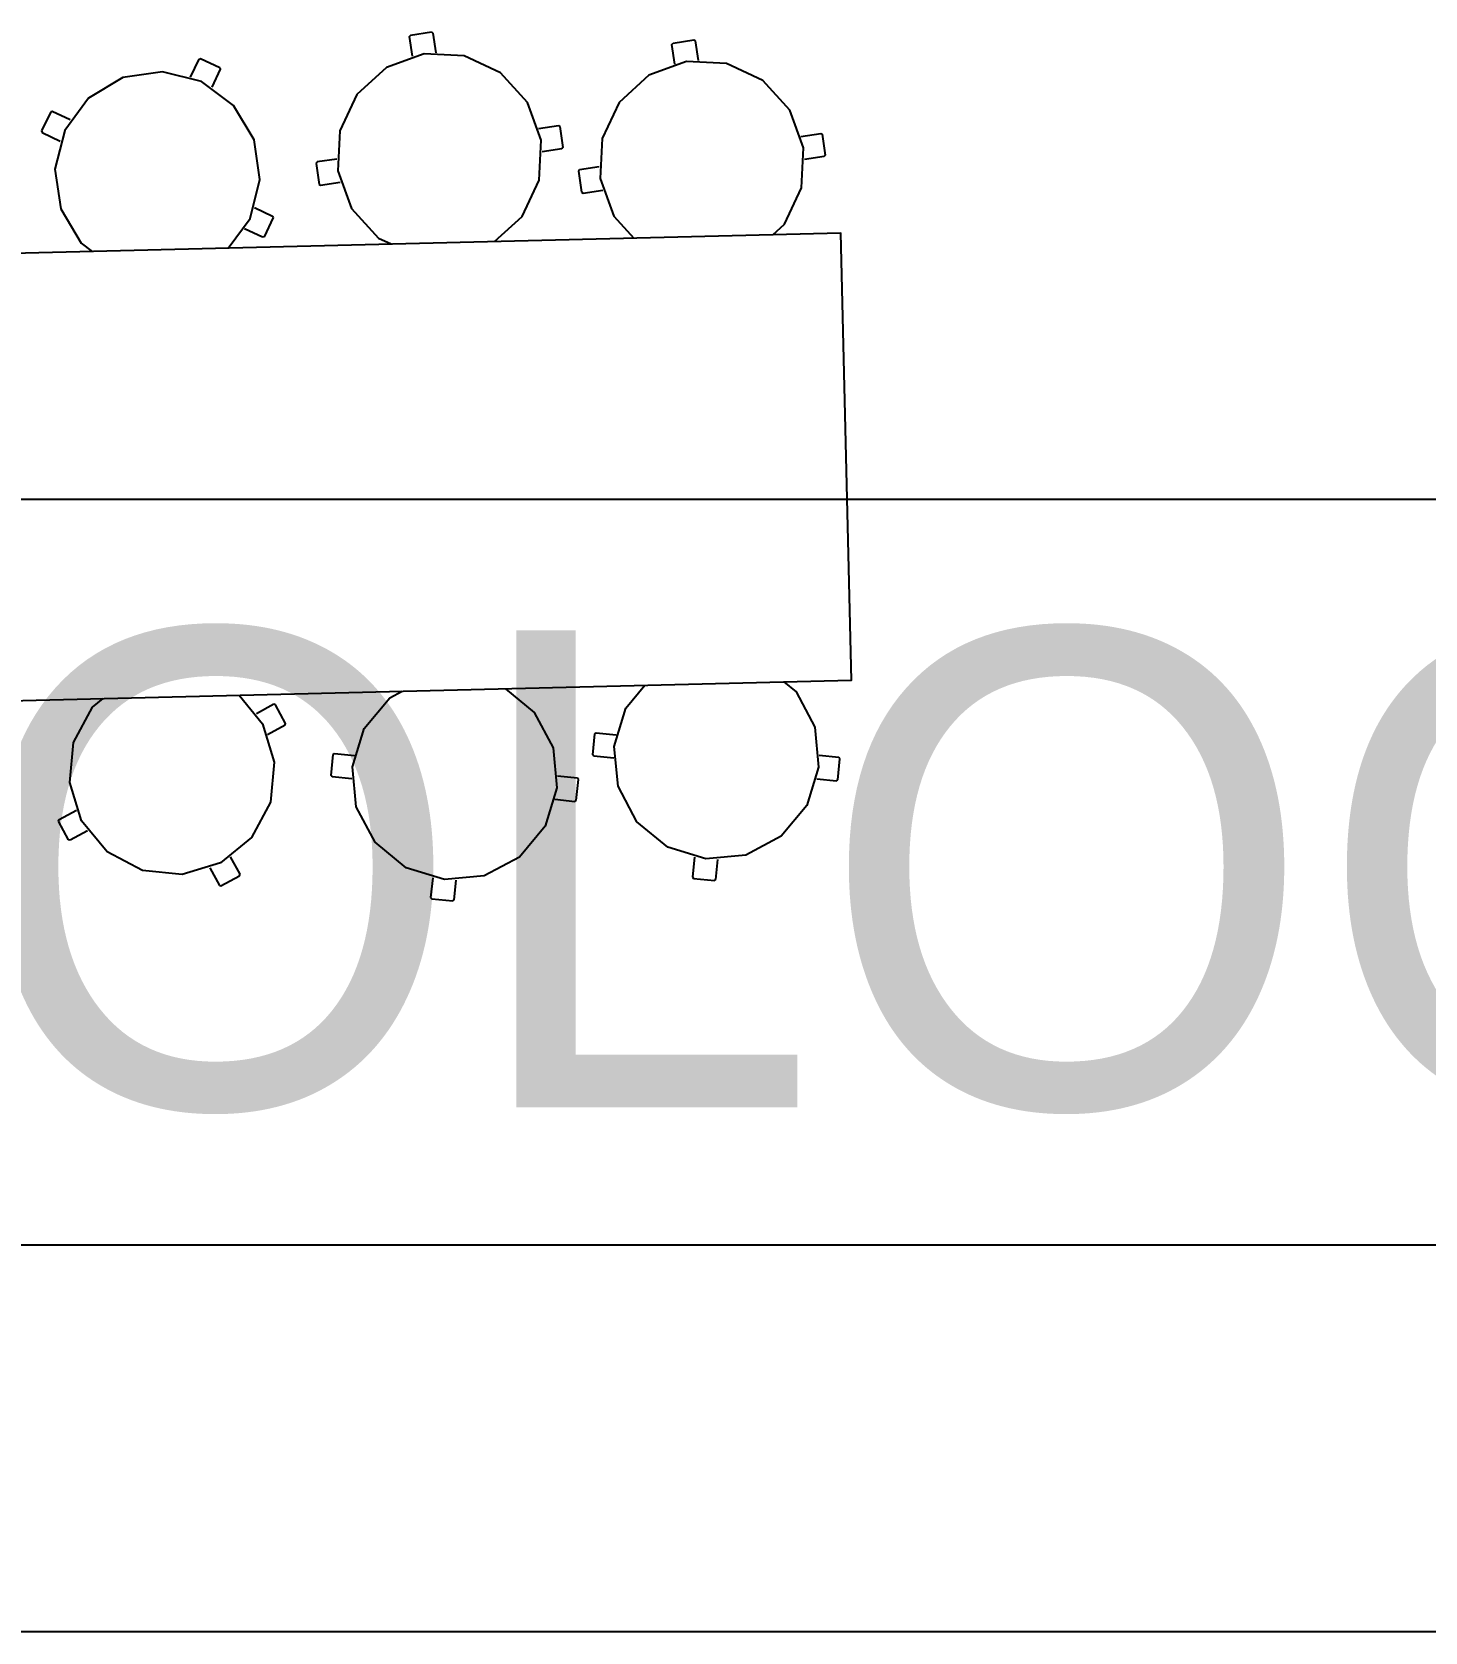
# Model space of a CAD drawing. Header units: metres. Extents: x 2.5 to 42.6, y 0.9 to 31.9.
# Drawn here: x 35.448 to 36.383, y 10.89 to 11.964 of the extents above; entities that cross this region are included whole.
import ezdxf

# ---------------------------------------------------------------- set-up
doc = ezdxf.new("R2010")
doc.units = ezdxf.units.M
for name, color, linetype in [('ARREDI', 9, 'Continuous'), ('PARETI_STRUTTURE', 7, 'Continuous'), ('WAYFINDING_RIQUADRI', 7, 'Continuous'), ('WAYFINDING_TESTI', 7, 'Continuous')]:
    doc.layers.add(name, color=color, linetype=linetype)

msp = doc.modelspace()

# ---------------------------------------------------------------- linework, layer by layer
at = {"layer": 'ARREDI'}
for points in [[(35.7015, 11.9606), (35.7022, 11.9615)], [(35.7035, 11.9473), (35.7015, 11.9606)], [(35.7021, 11.9615), (35.7162, 11.9636)], [(35.7162, 11.9636), (35.7171, 11.9629)], [(35.7171, 11.9629), (35.7191, 11.9497)], [(35.8775, 11.9553), (35.8782, 11.9562)], [(35.8782, 11.9562), (35.8922, 11.9584)], [(35.8922, 11.9584), (35.8931, 11.9577)], [(35.8931, 11.9577), (35.8951, 11.9444)], [(35.5545, 11.9333), (35.5603, 11.9454)], [(35.5603, 11.9454), (35.5614, 11.9458)], [(35.5613, 11.9458), (35.5742, 11.9397)], [(35.7112, 11.9489), (35.6859, 11.9398), (35.6661, 11.9217), (35.6546, 11.8973), (35.6534, 11.8705), (35.6625, 11.8452), (35.6806, 11.8253), (35.6891, 11.8214)], [(35.7585, 11.823), (35.777, 11.8399), (35.7884, 11.8642), (35.7897, 11.8911), (35.7805, 11.9164), (35.7624, 11.9363), (35.7381, 11.9477), (35.7112, 11.9489)], [(35.8795, 11.9421), (35.8775, 11.9553)], [(35.5618, 11.9303), (35.5358, 11.9369), (35.5092, 11.933), (35.4861, 11.9192), (35.4701, 11.8976), (35.4635, 11.8716), (35.4674, 11.845), (35.4812, 11.8219), (35.4885, 11.8164)], [(35.5745, 11.9387), (35.5688, 11.9266)], [(35.5742, 11.9397), (35.5745, 11.9387)], [(35.8872, 11.9437), (35.8619, 11.9346), (35.8421, 11.9164), (35.8306, 11.8921), (35.8294, 11.8653), (35.8385, 11.84), (35.8519, 11.8253)], [(35.9452, 11.8276), (35.953, 11.8347), (35.9644, 11.859), (35.9657, 11.8859), (35.9565, 11.9112), (35.9384, 11.931), (35.9141, 11.9425), (35.8872, 11.9437)], [(35.5798, 11.8187), (35.5945, 11.8385), (35.6011, 11.8646), (35.5972, 11.8912), (35.5834, 11.9143), (35.5619, 11.9303)], [(35.4607, 11.91), (35.4546, 11.8972)], [(35.4617, 11.9103), (35.4607, 11.91)], [(35.4738, 11.9046), (35.4617, 11.9103)], [(35.4546, 11.8972), (35.455, 11.8961)], [(35.455, 11.8961), (35.4671, 11.8904)], [(35.788, 11.8988), (35.8013, 11.9008)], [(35.8013, 11.9008), (35.8022, 11.9002)], [(35.8022, 11.9002), (35.8043, 11.8862)], [(35.964, 11.8936), (35.9773, 11.8956)], [(35.9773, 11.8956), (35.9782, 11.8949)], [(35.9782, 11.895), (35.9803, 11.8809)], [(35.8036, 11.8853), (35.7904, 11.8833)], [(35.8043, 11.8862), (35.8036, 11.8853)], [(35.9803, 11.8809), (35.9796, 11.88)], [(35.6394, 11.8763), (35.6387, 11.8754)], [(35.6387, 11.8755), (35.6409, 11.8614)], [(35.6527, 11.8784), (35.6394, 11.8764)], [(35.8154, 11.8711), (35.8147, 11.8702)], [(35.8147, 11.8702), (35.8169, 11.8562)], [(35.8287, 11.8731), (35.8154, 11.8711)], [(35.9796, 11.88), (35.9664, 11.878)], [(35.6409, 11.8614), (35.6418, 11.8608)], [(35.6418, 11.8608), (35.655, 11.8628)], [(35.8169, 11.8562), (35.8178, 11.8555)], [(35.8178, 11.8555), (35.831, 11.8575)], [(35.5975, 11.8459), (35.6096, 11.8401)], [(35.61, 11.8391), (35.6039, 11.8263)], [(35.6096, 11.8401), (35.61, 11.8391)], [(35.6029, 11.8259), (35.5908, 11.8316)], [(35.6039, 11.8263), (35.6029, 11.8259)], [(35.9526, 11.5277), (35.9607, 11.521), (35.9733, 11.4973), (35.9758, 11.4705), (35.9679, 11.4448), (35.9508, 11.4241), (35.9271, 11.4115), (35.9003, 11.4089)], [(35.5747, 11.4063), (35.549, 11.3985), (35.5222, 11.4011), (35.4985, 11.4137), (35.4814, 11.4345), (35.4736, 11.4602), (35.4761, 11.487), (35.4888, 11.5107), (35.4959, 11.5165)], [(35.5871, 11.5187), (35.6028, 11.4996), (35.6107, 11.4739), (35.6081, 11.4471), (35.5954, 11.4234), (35.5747, 11.4063)], [(35.7248, 11.3951), (35.6991, 11.403), (35.6783, 11.4201), (35.6657, 11.4438), (35.6632, 11.4706), (35.6711, 11.4963), (35.6882, 11.517), (35.6965, 11.5214)], [(35.7658, 11.5231), (35.7851, 11.5072), (35.7977, 11.4834), (35.8003, 11.4567), (35.7924, 11.431), (35.7753, 11.4102), (35.7515, 11.3976), (35.7248, 11.3951)], [(35.9003, 11.4089), (35.8746, 11.4168), (35.8539, 11.4339), (35.8413, 11.4577), (35.8387, 11.4844), (35.8466, 11.5101), (35.8592, 11.5254)], [(35.6105, 11.5127), (35.5987, 11.5063)], [(35.6116, 11.5123), (35.6105, 11.5127)], [(35.6183, 11.4998), (35.6116, 11.5123)], [(35.6062, 11.4924), (35.618, 11.4988)], [(35.618, 11.4988), (35.6183, 11.4999)], [(35.8243, 11.4787), (35.8258, 11.4928)], [(35.8258, 11.4928), (35.8266, 11.4936)], [(35.8266, 11.4935), (35.84, 11.4922)], [(35.6488, 11.4649), (35.6502, 11.479)], [(35.6502, 11.479), (35.6511, 11.4797)], [(35.6511, 11.4797), (35.6644, 11.4784)], [(35.825, 11.4779), (35.8243, 11.4787)], [(35.8384, 11.4765), (35.825, 11.4779)], [(35.9895, 11.477), (35.9762, 11.4784)], [(35.9888, 11.462), (35.9902, 11.4761)], [(35.9902, 11.4761), (35.9895, 11.477)], [(35.6495, 11.464), (35.6488, 11.4649)], [(35.6628, 11.4627), (35.6495, 11.464)], [(35.814, 11.4632), (35.8006, 11.4645)], [(35.8132, 11.4482), (35.8147, 11.4623)], [(35.8147, 11.4623), (35.814, 11.4632)], [(35.9746, 11.4627), (35.9879, 11.4613)], [(35.9879, 11.4613), (35.9888, 11.462)], [(35.4663, 11.4353), (35.4781, 11.4416)], [(35.799, 11.4489), (35.8124, 11.4475)], [(35.8124, 11.4475), (35.8132, 11.4482)], [(35.4659, 11.4342), (35.4663, 11.4353)], [(35.4726, 11.4217), (35.4659, 11.4342)], [(35.4737, 11.4214), (35.4726, 11.4217)], [(35.4855, 11.4277), (35.4737, 11.4214)], [(35.5877, 11.3986), (35.5814, 11.4104)], [(35.8925, 11.4101), (35.8912, 11.3968)], [(35.9068, 11.3952), (35.9082, 11.4085)], [(35.5675, 11.403), (35.5739, 11.3912)], [(35.5874, 11.3975), (35.5877, 11.3986)], [(35.5739, 11.3912), (35.5749, 11.3908)], [(35.5749, 11.3908), (35.5874, 11.3975)], [(35.717, 11.3963), (35.7156, 11.383)], [(35.7313, 11.3814), (35.7327, 11.3947)], [(35.8912, 11.3968), (35.8919, 11.3959)], [(35.8919, 11.3959), (35.906, 11.3945)], [(35.906, 11.3945), (35.9068, 11.3952)], [(35.7156, 11.383), (35.7163, 11.3821)], [(35.7163, 11.3821), (35.7304, 11.3807)], [(35.7304, 11.3807), (35.7313, 11.3814)]]:
    msp.add_lwpolyline(points, dxfattribs=at)
msp.add_lwpolyline([(35.2777, 11.5112), (35.998, 11.5288), (35.9907, 11.8287), (35.2703, 11.8111)], close=True, dxfattribs=at)
at = {"layer": 'PARETI_STRUTTURE'}
msp.add_lwpolyline([(37.3096, 10.8904), (34.3466, 10.8904)], dxfattribs=at)
at = {"layer": 'WAYFINDING_RIQUADRI'}
msp.add_lwpolyline([(34.2, 11.15), (36.8, 11.15), (36.8, 11.65), (34.2, 11.65)], close=True, dxfattribs=at)

# ---------------------------------------------------------------- texts
at = {"layer": 'WAYFINDING_TESTI', "insert": (35.5, 11.4), "char_height": 0.32, "attachment_point": 5}
msp.add_mtext('LAB. BIOLOGIA', dxfattribs=at)

doc.saveas('drawing.dxf')
